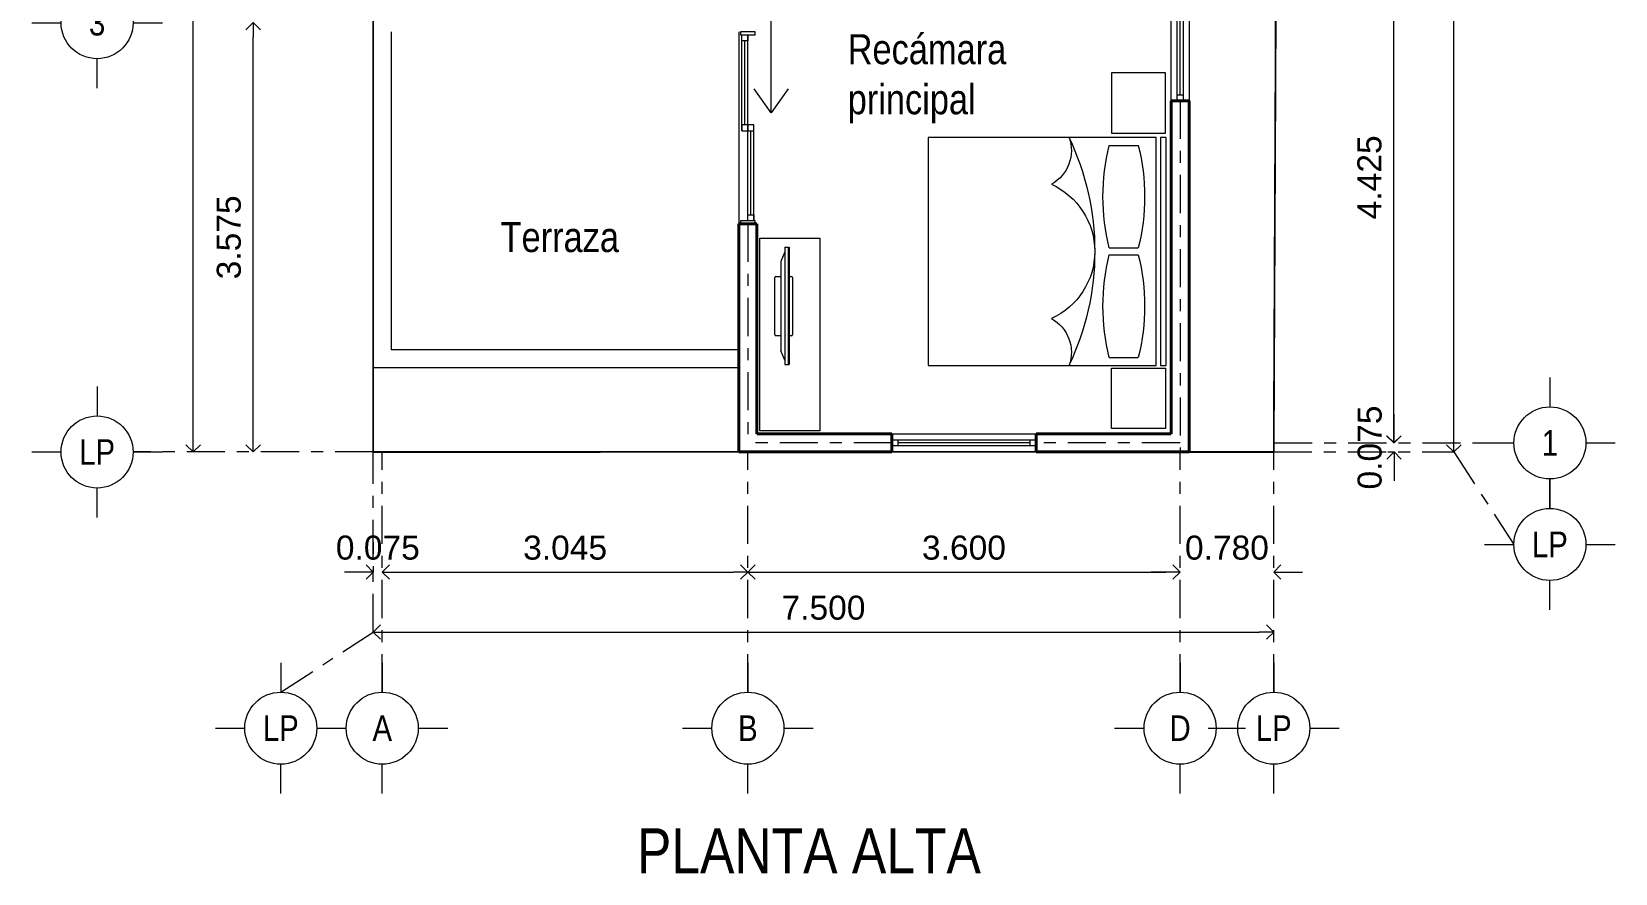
# Model space of a CAD drawing. Header units: millimetres. Extents: x 5 to 43.9, y 4.7 to 24.1.
# Drawn here: x 18.97 to 32.16, y 4.74 to 11.75 of the extents above; entities that cross this region are included whole.
import ezdxf
from ezdxf.enums import TextEntityAlignment as Align

# ---------------------------------------------------------------- set-up
doc = ezdxf.new("R2010")
doc.units = ezdxf.units.MM
for name, pattern in [('ACAD_ISO04W100', [30, 24, -3, 0, -3]), ('ACAD_ISO06W100', [36, 24, -3, 0, -3, 0, -3, 0, -3]), ('CENTER', [50.8, 31.75, -6.35, 6.35, -6.35]), ('CRISTAL', [0.6, 0.2, -0.05, 0, -0.05, 0.2, -0.05, 0, -0.05])]:
    doc.linetypes.add(name, pattern=pattern)
for name, color, linetype, lineweight in [('A-BARDA', 95, 'Continuous', 20), ('A-CAMBIO NIVEL', 12, 'Continuous', 15), ('A-COTAS', 55, 'Continuous', 9), ('A-LINEA EJE', 8, 'CENTER', 5), ('A-MOBILIARIO', 45, 'Continuous', 5), ('A-MUROS', 51, 'Continuous', 40), ('A-POLIGONO', 12, 'ACAD_ISO06W100', 50), ('A-PUERTASVENTANAS', 140, 'Continuous', 9), ('A-SIMB EJES', 1, 'ACAD_ISO04W100', 13), ('A-TEXTOS AREAS', 23, 'Continuous', 5)]:
    doc.layers.add(name, color=color, linetype=linetype, lineweight=lineweight)
doc.styles.add('AGORA-BOLD', font='ARIALN.TTF', dxfattribs={"height": 0.15})
doc.styles.add('ARIAL', font='ARIALN.TTF')
doc.styles.get("Standard").update_dxf_attribs({"font": 'arial.ttf'})
doc.dimstyles.new('UNO-SETENTAYCINCO', dxfattribs={"dimtxt": 0.2, "dimasz": 0.12, "dimexe": 0, "dimexo": 0, "dimgap": 0.1, "dimtad": 1, "dimzin": 0, "dimdsep": 46, "dimtxsty": 'Standard', "dimblk": 'OPEN90', "dimcen": 0.05, "dimclrd": 256, "dimclre": 252, "dimclrt": 256, "dimaunit": 1, "dimadec": 4, "dimazin": 0, "dimtfac": 1, "dimtix": 1, "dimtofl": 0, "dimtmove": 2, "dimatfit": 3, "dimldrblk": 'DOT', "dimfxl": 0, "dimtolj": 1, "dimtzin": 0, "dimlwd": -1, "dimlwe": -1, "dimarcsym": 0})

# ---------------------------------------------------------------- blocks, each defined once
blk = doc.blocks.new('cama king size')
at = {"layer": 'A-MOBILIARIO'}
for p, q in [((-1, 0), (1, 0)), ((-1, -0.05), (-1, 0)), ((1, 0), (1, -0.05)), ((1, -0.05), (-1, -0.05)), ((-1, -0.087), (1, -0.087)), ((-1, -2.087), (-1, -0.087)), ((1, -0.087), (1, -2.087)), ((-0.929, -0.499), (-0.929, -0.244)), ((-0.031, -0.499), (-0.031, -0.244)), ((0.031, -0.499), (0.031, -0.244)), ((0.929, -0.501), (0.929, -0.242)), ((0.929, -0.499), (0.929, -0.244)), ((1, -2.087), (-1, -2.087))]:
    blk.add_line(p, q, dxfattribs=at)
for centre, radius, start, end in [((-0.48, -2.047), 1.858, 76.0206, 103.9794), ((0.48, -2.047), 1.858, 76.0206, 103.9794), ((-0.48, 1.304), 1.858, 256.0206, 283.9794), ((0.48, 1.304), 1.858, 256.0206, 283.9794), ((0, -2.95), 2.324, 90, 115.4869), ((0, -1.272), 0.646, 90, 155.7148), ((0, -2.95), 2.324, 64.5131, 90), ((0, -1.272), 0.646, 24.2852, 90), ((-0.884, -1.167), 0.336, 28.6409, 110.1489), ((0.884, -1.167), 0.336, 69.8511, 151.3591)]:
    blk.add_arc(centre, radius, start, end, dxfattribs=at)
blk = doc.blocks.new('BURO')
at = {"layer": 'A-MOBILIARIO'}
blk.add_lwpolyline([(1310.879, 1303.879), (1310.379, 1303.879), (1310.379, 1303.429), (1310.879, 1303.429)], close=True, dxfattribs=at)
blk = doc.blocks.new('_Open90')
at = {"color": 0, "linetype": 'ByBlock', "lineweight": -2}
for p, q in [((0, 0), (-1, 0)), ((-0.5, 0.5), (0, 0)), ((0, 0), (-0.5, -0.5))]:
    blk.add_line(p, q, dxfattribs=at)
blk = doc.blocks.new('*D120')
at = {"layer": 'A-COTAS', "ltscale": 0.01, "transparency": 16777216}
blk.add_line((20.815, 8.373), (20.815, 11.708), dxfattribs=at)
at = {"layer": 'Defpoints', "color": 0, "ltscale": 0.01, "transparency": 16777216}
for p in [(20.815, 11.828), (20.815, 11.828), (20.815, 8.253)]:
    blk.add_point(p, dxfattribs=at)
at = {"layer": 'A-COTAS', "ltscale": 0.01, "transparency": 16777216, "xscale": 0.12, "yscale": 0.12, "zscale": 0.12}
for p, rotation in [((20.815, 11.828), 90), ((20.815, 8.253), 270)]:
    blk.add_blockref('_Open90', p, dxfattribs=dict(at, rotation=rotation))
at = {"layer": 'A-COTAS', "ltscale": 0.01, "transparency": 16777216, "insert": (20.613, 10.04), "char_height": 0.2, "attachment_point": 5, "rotation": 90}
blk.add_mtext('\\A1;3.575', dxfattribs=at)
blk = doc.blocks.new('_Dot')
at = {"color": 0, "linetype": 'ByBlock', "lineweight": -2}
blk.add_line((-0.5, 0), (-1, 0), dxfattribs=at)
at = {"color": 0, "linetype": 'ByBlock', "const_width": 0.5}
blk.add_lwpolyline([(-0.25, 0, 1), (0.25, 0, 1)], format="xyb", close=True, dxfattribs=at)
blk = doc.blocks.new('*D90')
at = {"layer": 'A-COTAS', "ltscale": 0.01, "transparency": 16777216}
blk.add_line((20.315, 8.373), (20.315, 21.133), dxfattribs=at)
at = {"layer": 'Defpoints', "color": 0, "ltscale": 0.01, "transparency": 16777216}
for p in [(20.315, 21.253), (20.315, 21.253), (20.315, 8.253)]:
    blk.add_point(p, dxfattribs=at)
at = {"layer": 'A-COTAS', "ltscale": 0.01, "transparency": 16777216, "xscale": 0.12, "yscale": 0.12, "zscale": 0.12}
for p, rotation in [((20.315, 21.253), 90), ((20.315, 8.253), 270)]:
    blk.add_blockref('_Open90', p, dxfattribs=dict(at, rotation=rotation))
at = {"layer": 'A-COTAS', "ltscale": 0.01, "transparency": 16777216, "insert": (20.113, 14.753), "char_height": 0.2, "attachment_point": 5, "rotation": 90}
blk.add_mtext('\\A1;13.000', dxfattribs=at)
blk = doc.blocks.new('*D91')
at = {"layer": 'A-COTAS', "ltscale": 0.01, "transparency": 16777216}
blk.add_line((30.315, 8.448), (30.315, 12.633), dxfattribs=at)
at = {"layer": 'Defpoints', "color": 0, "ltscale": 0.01, "transparency": 16777216}
for p in [(30.315, 12.753), (30.315, 12.753), (30.315, 8.328)]:
    blk.add_point(p, dxfattribs=at)
at = {"layer": 'A-COTAS', "ltscale": 0.01, "transparency": 16777216, "xscale": 0.12, "yscale": 0.12, "zscale": 0.12}
for p, rotation in [((30.315, 12.753), 90), ((30.315, 8.328), 270)]:
    blk.add_blockref('_Open90', p, dxfattribs=dict(at, rotation=rotation))
at = {"layer": 'A-COTAS', "ltscale": 0.01, "transparency": 16777216, "insert": (30.113, 10.54), "char_height": 0.2, "attachment_point": 5, "rotation": 90}
blk.add_mtext('\\A1;4.425', dxfattribs=at)
blk = doc.blocks.new('*D95')
at = {"layer": 'A-COTAS', "ltscale": 0.01, "transparency": 16777216}
blk.add_line((30.815, 8.373), (30.815, 21.133), dxfattribs=at)
at = {"layer": 'Defpoints', "color": 0, "ltscale": 0.01, "transparency": 16777216}
for p in [(30.815, 21.253), (30.815, 21.253), (30.815, 8.253)]:
    blk.add_point(p, dxfattribs=at)
at = {"layer": 'A-COTAS', "ltscale": 0.01, "transparency": 16777216, "xscale": 0.12, "yscale": 0.12, "zscale": 0.12}
for p, rotation in [((30.815, 21.253), 90), ((30.815, 8.253), 270)]:
    blk.add_blockref('_Open90', p, dxfattribs=dict(at, rotation=rotation))
at = {"layer": 'A-COTAS', "ltscale": 0.01, "transparency": 16777216, "insert": (30.613, 14.753), "char_height": 0.2, "attachment_point": 5, "rotation": 90}
blk.add_mtext('\\A1;13.000', dxfattribs=at)
blk = doc.blocks.new('*D121')
at = {"layer": 'A-COTAS', "color": 252, "linetype": 'CRISTAL', "ltscale": 0.01, "transparency": 16777216}
blk.add_line((21.815, 7.503), (21.815, 7.253), dxfattribs=at)
at = {"layer": 'A-COTAS', "ltscale": 0.01, "transparency": 16777216}
for p, q in [((21.695, 7.253), (21.575, 7.253)), ((22.01, 7.253), (22.13, 7.253))]:
    blk.add_line(p, q, dxfattribs=at)
at = {"layer": 'Defpoints', "color": 0, "ltscale": 0.01, "transparency": 16777216}
for p in [(21.815, 7.503), (21.89, 7.253), (21.89, 7.253)]:
    blk.add_point(p, dxfattribs=at)
at = {"layer": 'A-COTAS', "ltscale": 0.01, "transparency": 16777216, "xscale": 0.12, "yscale": 0.12, "zscale": 0.12}
blk.add_blockref('_Open90', (21.815, 7.253), dxfattribs=at)
at = {"layer": 'A-COTAS', "ltscale": 0.01, "transparency": 16777216, "xscale": 0.12, "yscale": 0.12, "zscale": 0.12, "rotation": 180}
blk.add_blockref('_Open90', (21.89, 7.253), dxfattribs=at)
at = {"layer": 'A-COTAS', "ltscale": 0.01, "transparency": 16777216, "insert": (21.853, 7.455), "char_height": 0.2, "attachment_point": 5}
blk.add_mtext('\\A1;0.075', dxfattribs=at)
blk = doc.blocks.new('*D122')
at = {"layer": 'A-COTAS', "ltscale": 0.01, "transparency": 16777216}
blk.add_line((22.01, 7.253), (24.815, 7.253), dxfattribs=at)
at = {"layer": 'A-COTAS', "color": 252, "linetype": 'CRISTAL', "ltscale": 0.01, "transparency": 16777216}
blk.add_line((24.935, 7.253), (24.935, 7.253), dxfattribs=at)
at = {"layer": 'Defpoints', "color": 0, "ltscale": 0.01, "transparency": 16777216}
for p in [(21.89, 7.253), (24.935, 7.253), (24.935, 7.253)]:
    blk.add_point(p, dxfattribs=at)
at = {"layer": 'A-COTAS', "ltscale": 0.01, "transparency": 16777216, "xscale": 0.12, "yscale": 0.12, "zscale": 0.12, "rotation": 180}
blk.add_blockref('_Open90', (21.89, 7.253), dxfattribs=at)
at = {"layer": 'A-COTAS', "ltscale": 0.01, "transparency": 16777216, "xscale": 0.12, "yscale": 0.12, "zscale": 0.12}
blk.add_blockref('_Open90', (24.935, 7.253), dxfattribs=at)
at = {"layer": 'A-COTAS', "ltscale": 0.01, "transparency": 16777216, "insert": (23.413, 7.455), "char_height": 0.2, "attachment_point": 5}
blk.add_mtext('\\A1;3.045', dxfattribs=at)
blk = doc.blocks.new('*D123')
at = {"layer": 'A-COTAS', "color": 252, "linetype": 'CRISTAL', "ltscale": 0.01, "transparency": 16777216}
blk.add_line((24.935, 7.253), (24.935, 7.253), dxfattribs=at)
at = {"layer": 'A-COTAS', "ltscale": 0.01, "transparency": 16777216}
blk.add_line((25.055, 7.253), (28.415, 7.253), dxfattribs=at)
at = {"layer": 'Defpoints', "color": 0, "ltscale": 0.01, "transparency": 16777216}
for p in [(24.935, 7.253), (28.535, 7.253), (28.535, 7.253)]:
    blk.add_point(p, dxfattribs=at)
at = {"layer": 'A-COTAS', "ltscale": 0.01, "transparency": 16777216, "xscale": 0.12, "yscale": 0.12, "zscale": 0.12, "rotation": 180}
blk.add_blockref('_Open90', (24.935, 7.253), dxfattribs=at)
at = {"layer": 'A-COTAS', "ltscale": 0.01, "transparency": 16777216, "xscale": 0.12, "yscale": 0.12, "zscale": 0.12}
blk.add_blockref('_Open90', (28.535, 7.253), dxfattribs=at)
at = {"layer": 'A-COTAS', "ltscale": 0.01, "transparency": 16777216, "insert": (26.735, 7.455), "char_height": 0.2, "attachment_point": 5}
blk.add_mtext('\\A1;3.600', dxfattribs=at)
blk = doc.blocks.new('*D124')
at = {"layer": 'A-COTAS', "ltscale": 0.01, "transparency": 16777216}
for p, q in [((28.415, 7.253), (28.295, 7.253)), ((29.435, 7.253), (29.555, 7.253))]:
    blk.add_line(p, q, dxfattribs=at)
at = {"layer": 'A-COTAS', "color": 252, "linetype": 'CRISTAL', "ltscale": 0.01, "transparency": 16777216}
blk.add_line((29.315, 7.253), (29.315, 7.253), dxfattribs=at)
at = {"layer": 'Defpoints', "color": 0, "ltscale": 0.01, "transparency": 16777216}
for p in [(28.535, 7.253), (29.315, 7.253), (29.315, 7.253)]:
    blk.add_point(p, dxfattribs=at)
at = {"layer": 'A-COTAS', "ltscale": 0.01, "transparency": 16777216, "xscale": 0.12, "yscale": 0.12, "zscale": 0.12}
blk.add_blockref('_Open90', (28.535, 7.253), dxfattribs=at)
at = {"layer": 'A-COTAS', "ltscale": 0.01, "transparency": 16777216, "xscale": 0.12, "yscale": 0.12, "zscale": 0.12, "rotation": 180}
blk.add_blockref('_Open90', (29.315, 7.253), dxfattribs=at)
at = {"layer": 'A-COTAS', "ltscale": 0.01, "transparency": 16777216, "insert": (28.925, 7.455), "char_height": 0.2, "attachment_point": 5}
blk.add_mtext('\\A1;0.780', dxfattribs=at)
blk = doc.blocks.new('*D96')
at = {"layer": 'A-COTAS', "ltscale": 0.01, "transparency": 16777216}
blk.add_line((21.935, 6.753), (29.195, 6.753), dxfattribs=at)
at = {"layer": 'Defpoints', "color": 0, "ltscale": 0.01, "transparency": 16777216}
for p in [(21.815, 6.753), (29.315, 6.753), (29.315, 6.753)]:
    blk.add_point(p, dxfattribs=at)
at = {"layer": 'A-COTAS', "ltscale": 0.01, "transparency": 16777216, "xscale": 0.12, "yscale": 0.12, "zscale": 0.12, "rotation": 180}
blk.add_blockref('_Open90', (21.815, 6.753), dxfattribs=at)
at = {"layer": 'A-COTAS', "ltscale": 0.01, "transparency": 16777216, "xscale": 0.12, "yscale": 0.12, "zscale": 0.12}
blk.add_blockref('_Open90', (29.315, 6.753), dxfattribs=at)
at = {"layer": 'A-COTAS', "ltscale": 0.01, "transparency": 16777216, "insert": (25.565, 6.955), "char_height": 0.2, "attachment_point": 5}
blk.add_mtext('\\A1;7.500', dxfattribs=at)
blk = doc.blocks.new('*D126')
at = {"layer": 'A-COTAS', "ltscale": 0.01, "transparency": 16777216}
for p, q in [((30.317, 8.448), (30.317, 8.568)), ((30.317, 8.133), (30.317, 8.013))]:
    blk.add_line(p, q, dxfattribs=at)
at = {"layer": 'A-COTAS', "color": 252, "linetype": 'CRISTAL', "ltscale": 0.01, "transparency": 16777216}
blk.add_line((30.066, 8.253), (30.317, 8.253), dxfattribs=at)
at = {"layer": 'Defpoints', "color": 0, "ltscale": 0.01, "transparency": 16777216}
for p in [(30.317, 8.328), (30.066, 8.253), (30.317, 8.253)]:
    blk.add_point(p, dxfattribs=at)
at = {"layer": 'A-COTAS', "ltscale": 0.01, "transparency": 16777216, "xscale": 0.12, "yscale": 0.12, "zscale": 0.12}
for p, rotation in [((30.317, 8.328), 270), ((30.317, 8.253), 90)]:
    blk.add_blockref('_Open90', p, dxfattribs=dict(at, rotation=rotation))
at = {"layer": 'A-COTAS', "ltscale": 0.01, "transparency": 16777216, "insert": (30.115, 8.29), "char_height": 0.2, "attachment_point": 5, "rotation": 90}
blk.add_mtext('\\A1;0.075', dxfattribs=at)
blk = doc.blocks.new('TVCH')
at = {"layer": 'A-MOBILIARIO'}
for p, q in [((1475.511, 1377.423), (1475.511, 1377.459)), ((1475.511, 1377.459), (1476.488, 1377.459)), ((1475.511, 1377.449), (1476.488, 1377.449)), ((1475.753, 1377.459), (1475.753, 1377.476)), ((1475.763, 1377.486), (1476.237, 1377.486)), ((1476.247, 1377.476), (1476.247, 1377.459)), ((1476.488, 1377.423), (1476.488, 1377.459)), ((1475.511, 1377.423), (1476.488, 1377.423)), ((1475.549, 1377.423), (1475.628, 1377.389)), ((1475.628, 1377.389), (1476.372, 1377.389)), ((1475.753, 1377.348), (1475.753, 1377.389)), ((1476.237, 1377.338), (1475.763, 1377.338)), ((1476.247, 1377.389), (1476.247, 1377.348)), ((1476.451, 1377.423), (1476.372, 1377.389))]:
    blk.add_line(p, q, dxfattribs=at)
for centre, start, end in [((1475.763, 1377.476), 90, 180), ((1476.237, 1377.476), 0, 90), ((1475.763, 1377.348), 180, 270), ((1476.237, 1377.348), 270, 0)]:
    blk.add_arc(centre, 0.00989, start, end, dxfattribs=at)
blk = doc.blocks.new('SIMB EJE')
for p, q in [((0, 1.308), (0, 1.014)), ((-0.654, 0.654), (-0.36, 0.654)), ((0.36, 0.654), (0.654, 0.654)), ((0, 0), (0, 0.294))]:
    blk.add_line(p, q)
blk.add_lwpolyline([(0.36, 0.654, 1), (-0.36, 0.654, 1)], format="xyb", close=True)
at = {"linetype": 'ByBlock', "style": 'AGORA-BOLD'}
blk.add_attdef('EJE', text='', height=0.256, dxfattribs=at).set_placement((0.018, 0.56), align=Align.MIDDLE_CENTER)

msp = doc.modelspace()

# ---------------------------------------------------------------- linework, layer by layer
at = {"layer": 'A-BARDA'}
for p, q in [((21.815, 11.7528), (21.815, 8.9531)), ((21.965, 11.7528), (21.965, 9.1031)), ((24.86, 9.1031), (21.965, 9.1031)), ((24.86, 8.9531), (21.815, 8.9531))]:
    msp.add_line(p, q, dxfattribs=at)
at = {"layer": 'A-CAMBIO NIVEL'}
msp.add_line((24.86, 11.7528), (24.86, 10.1528), dxfattribs=at)
at = {"layer": 'A-LINEA EJE', "ltscale": 0.01}
for p, q in [((28.535, 11.1778), (28.535, 8.2531)), ((24.935, 10.1528), (24.935, 8.3281)), ((26.135, 8.3281), (24.935, 8.3281)), ((28.535, 8.3281), (27.335, 8.3281)), ((29.3185, 8.3281), (31.315, 8.3281)), ((21.815, 8.2528), (19.815, 8.2528)), ((21.815, 6.7528), (21.815, 8.2528)), ((21.89, 6.2528), (21.89, 8.2529)), ((24.935, 6.2528), (24.935, 8.2535)), ((28.535, 6.2528), (28.535, 8.2531)), ((29.315, 8.2528), (30.815, 8.2528)), ((29.315, 6.2528), (29.315, 8.2528)), ((30.815, 8.2528), (31.315, 7.4831)), ((21.045, 6.2528), (21.815, 6.7528))]:
    msp.add_line(p, q, dxfattribs=at)
at = {"layer": 'A-MOBILIARIO'}
msp.add_lwpolyline([(25.035, 10.032), (25.535, 10.032), (25.535, 8.4281), (25.035, 8.4281)], close=True, dxfattribs=at)
at = {"layer": 'A-MUROS'}
for p, q in [((28.46, 11.1778), (28.46, 8.4031)), ((28.61, 11.1778), (28.46, 11.1778)), ((28.61, 11.1778), (28.61, 8.2531)), ((25.01, 10.1528), (24.86, 10.1528)), ((24.86, 10.1528), (24.86, 8.2531)), ((25.01, 10.1528), (25.01, 8.4031)), ((26.135, 8.4031), (25.01, 8.4031)), ((26.135, 8.2531), (26.135, 8.4031)), ((28.46, 8.4031), (27.335, 8.4031)), ((27.335, 8.4031), (27.335, 8.2531)), ((26.135, 8.2531), (24.86, 8.2531)), ((28.61, 8.2531), (27.335, 8.2531))]:
    msp.add_line(p, q, dxfattribs=at)
at = {"layer": 'A-POLIGONO', "ltscale": 0.025, "const_width": 0.015}
msp.add_lwpolyline([(21.815, 21.2528, -0.000437), (29.375, 21.2528), (29.315, 8.2528, 0.0001713), (21.815, 8.2528, -0.0001713)], format="xyb", dxfattribs=at)
msp.add_lwpolyline([(21.815, 21.2528), (21.815, 8.2528)], dxfattribs=at)
at = {"layer": 'A-PUERTASVENTANAS'}
for p, q in [((28.46, 11.1778), (28.46, 11.9778)), ((28.51, 11.2278), (28.51, 11.9278)), ((28.535, 11.2278), (28.535, 11.9278)), ((28.56, 11.9278), (28.56, 11.2278)), ((28.61, 11.9778), (28.61, 11.1778)), ((24.885, 10.9278), (24.885, 11.7278)), ((24.91, 10.9778), (24.91, 11.6778)), ((24.935, 10.9278), (24.935, 11.7278)), ((24.935, 10.1778), (24.935, 10.9778)), ((24.985, 10.1778), (24.985, 10.9778)), ((24.96, 10.2278), (24.96, 10.9278)), ((26.135, 8.4031), (27.335, 8.4031)), ((26.185, 8.3531), (27.285, 8.3531)), ((27.285, 8.3281), (26.185, 8.3281)), ((27.335, 8.2531), (26.135, 8.2531)), ((27.285, 8.3031), (26.185, 8.3031))]:
    msp.add_line(p, q, dxfattribs=at)
for points in [[(24.995, 11.7528), (24.875, 11.7528), (24.875, 11.7278), (24.995, 11.7278)], [(24.935, 11.6778), (24.885, 11.6778), (24.885, 11.7278), (24.935, 11.7278)], [(28.51, 11.1778), (28.51, 11.1778), (28.51, 11.2278), (28.56, 11.2278), (28.56, 11.1778)], [(24.935, 10.9778), (24.885, 10.9778), (24.885, 10.9278), (24.935, 10.9278)], [(24.935, 10.9278), (24.985, 10.9278), (24.985, 10.9778), (24.935, 10.9778)], [(24.995, 10.1778), (24.875, 10.1778), (24.875, 10.1528), (24.995, 10.1528)], [(24.935, 10.2278), (24.985, 10.2278), (24.985, 10.1778), (24.935, 10.1778)], [(26.185, 8.3031), (26.185, 8.3031), (26.135, 8.3031), (26.135, 8.3531), (26.185, 8.3531)], [(27.335, 8.3031), (27.335, 8.3031), (27.285, 8.3031), (27.285, 8.3531), (27.335, 8.3531)]]:
    msp.add_lwpolyline(points, close=True, dxfattribs=at)

# ---------------------------------------------------------------- block references
at = {"rotation": 270}
msp.add_blockref('TVCH', (-1352.1795, 1485.4681), dxfattribs=at)
at = {"layer": 'A-COTAS', "rotation": 90}
msp.add_blockref('BURO', (1331.8425, -1299.4699), dxfattribs=at)
at = {"layer": 'A-COTAS', "xscale": -1, "rotation": 90}
msp.add_blockref('BURO', (1331.8425, 1319.3286), dxfattribs=at)
at = {"layer": 'A-MOBILIARIO', "ltscale": 0.5, "xscale": -0.9500000000000454, "yscale": 0.9500000000000454, "zscale": 0.9500000000000454, "rotation": 270}
msp.add_blockref('cama king size', (28.419, 9.923), dxfattribs=at)
at = {"layer": 'A-SIMB EJES'}
ref = msp.add_blockref('SIMB EJE', (19.515, 12.3728), dxfattribs=dict(at, xscale=-0.8333333333331439, yscale=0.8333333333331439, zscale=0.8333333333331439, rotation=180))
ref.add_attrib('EJE', '3', dxfattribs={"layer": '0', "linetype": 'ByBlock', "height": 0.2133, "style": 'AGORA-BOLD'}).set_placement((19.515, 11.8278), align=Align.MIDDLE_CENTER)
ref = msp.add_blockref('SIMB EJE', (31.615, 8.8731), dxfattribs=dict(at, xscale=-0.8333333333331439, yscale=0.8333333333331439, zscale=0.8333333333331439, rotation=180))
ref.add_attrib('EJE', '1', dxfattribs={"layer": '0', "linetype": 'ByBlock', "height": 0.2133, "style": 'AGORA-BOLD'}).set_placement((31.615, 8.3281), align=Align.MIDDLE_CENTER)
ref = msp.add_blockref('SIMB EJE', (19.515, 8.7978), dxfattribs=dict(at, xscale=-0.8333333333331439, yscale=0.8333333333331439, zscale=0.8333333333331439, rotation=180))
ref.add_attrib('EJE', 'LP', dxfattribs={"layer": '0', "linetype": 'ByBlock', "height": 0.21333, "style": 'AGORA-BOLD'}).set_placement((19.515, 8.2528), align=Align.MIDDLE_CENTER)
ref = msp.add_blockref('SIMB EJE', (31.615, 8.0281), dxfattribs=dict(at, xscale=-0.8333333333331439, yscale=0.8333333333331439, zscale=0.8333333333331439, rotation=180))
ref.add_attrib('EJE', 'LP', dxfattribs={"layer": '0', "linetype": 'ByBlock', "height": 0.21333, "style": 'AGORA-BOLD'}).set_placement((31.615, 7.4831), align=Align.MIDDLE_CENTER)
ref = msp.add_blockref('SIMB EJE', (21.045, 6.4978), dxfattribs=dict(at, xscale=-0.8333333333331439, yscale=0.8333333333331439, zscale=0.8333333333331439, rotation=180))
ref.add_attrib('EJE', 'LP', dxfattribs={"layer": '0', "linetype": 'ByBlock', "height": 0.21333, "style": 'AGORA-BOLD'}).set_placement((21.045, 5.9528), align=Align.MIDDLE_CENTER)
ref = msp.add_blockref('SIMB EJE', (21.89, 6.4978), dxfattribs=dict(at, xscale=-0.8333333333331439, yscale=0.8333333333331439, zscale=0.8333333333331439, rotation=180))
ref.add_attrib('EJE', 'A', dxfattribs={"layer": '0', "linetype": 'ByBlock', "height": 0.2133, "style": 'AGORA-BOLD'}).set_placement((21.89, 5.9528), align=Align.MIDDLE_CENTER)
ref = msp.add_blockref('SIMB EJE', (24.935, 6.4978), dxfattribs=dict(at, xscale=-0.8333333333331439, yscale=0.8333333333331439, zscale=0.8333333333331439, rotation=180))
ref.add_attrib('EJE', 'B', dxfattribs={"layer": '0', "linetype": 'ByBlock', "height": 0.2133, "style": 'AGORA-BOLD'}).set_placement((24.935, 5.9528), align=Align.MIDDLE_CENTER)
ref = msp.add_blockref('SIMB EJE', (28.535, 6.4978), dxfattribs=dict(at, xscale=-0.8333333333331439, yscale=0.8333333333331439, zscale=0.8333333333331439, rotation=180))
ref.add_attrib('EJE', 'D', dxfattribs={"layer": '0', "linetype": 'ByBlock', "height": 0.2133, "style": 'AGORA-BOLD'}).set_placement((28.535, 5.9528), align=Align.MIDDLE_CENTER)
ref = msp.add_blockref('SIMB EJE', (29.315, 6.4978), dxfattribs=dict(at, xscale=-0.8333333333331439, yscale=0.8333333333331439, zscale=0.8333333333331439, rotation=180))
ref.add_attrib('EJE', 'LP', dxfattribs={"layer": '0', "linetype": 'ByBlock', "height": 0.21333, "style": 'AGORA-BOLD'}).set_placement((29.315, 5.9528), align=Align.MIDDLE_CENTER)

# ---------------------------------------------------------------- texts
at = {"layer": 'A-TEXTOS AREAS', "ltscale": 0.3, "style": 'ARIAL'}
for s, height, p in [('Terraza', 0.25, (22.8754, 9.9176)), ('PLANTA ALTA', 0.375, (24.0113, 4.7442))]:
    msp.add_text(s, height=height, dxfattribs=at).set_placement(p)
at = {"layer": 'A-TEXTOS AREAS', "ltscale": 0.01, "insert": (25.7664, 11.7321), "char_height": 0.25, "width": 2.467087, "attachment_point": 1, "style": 'ARIAL'}
msp.add_mtext('Recámara \\Pprincipal', dxfattribs=at)

# ---------------------------------------------------------------- dimensions: what is measured, and where the dimension line sits
at = {"layer": 'A-COTAS', "ltscale": 0.01}
for base, p1, p2, picture, middle in [((20.315, 21.2528), (20.315, 8.2528), (20.315, 21.2528), '*D90', (20.1128, 14.7528)), ((30.815, 21.2528), (30.815, 8.2528), (30.815, 21.2528), '*D95', (30.6128, 14.7528)), ((30.315, 12.7528), (30.315, 8.3281), (30.315, 12.7528), '*D91', (30.1129, 10.5405)), ((20.815, 11.8278), (20.815, 8.2528), (20.815, 11.8278), '*D120', (20.6128, 10.0403)), ((30.3168, 8.2528), (30.3168, 8.3281), (30.0663, 8.2528), '*D126', (30.1146, 8.2905))]:
    dim = msp.add_linear_dim(base=base, p1=p1, p2=p2, angle=90, dimstyle='UNO-SETENTAYCINCO', override={"dimdec": 3, "dimfxl": 0.08}, dxfattribs=at)
    dim.commit()
    dim.dimension.update_dxf_attribs({"geometry": picture, "text_midpoint": middle})
for base, p1, p2, picture, middle in [((21.89, 7.2529), (21.815, 7.5028), (21.89, 7.2529), '*D121', (21.8525, 7.455)), ((24.935, 7.2528), (21.89, 7.2528), (24.935, 7.2532), '*D122', (23.4125, 7.455)), ((28.535, 7.2528), (24.935, 7.2532), (28.535, 7.2528), '*D123', (26.735, 7.455)), ((29.315, 7.2528), (28.535, 7.2528), (29.315, 7.2528), '*D124', (28.925, 7.4549)), ((29.315, 6.7528), (21.815, 6.7528), (29.315, 6.7528), '*D96', (25.565, 6.955))]:
    dim = msp.add_linear_dim(base=base, p1=p1, p2=p2, dimstyle='UNO-SETENTAYCINCO', override={"dimdec": 3, "dimfxl": 0.08}, dxfattribs=at)
    dim.commit()
    dim.dimension.update_dxf_attribs({"geometry": picture, "text_midpoint": middle})

# ---------------------------------------------------------------- leaders
at = {"layer": 'A-PUERTASVENTANAS'}
msp.add_leader([(25.1291, 11.0777), (25.1291, 11.5735)], dimstyle='UNO-SETENTAYCINCO', override={"dimasz": 0.2, "dimgap": 0.1, "dimtad": 0, "dimldrblk": 'Open90'}, dxfattribs=at)

doc.saveas('drawing.dxf')
